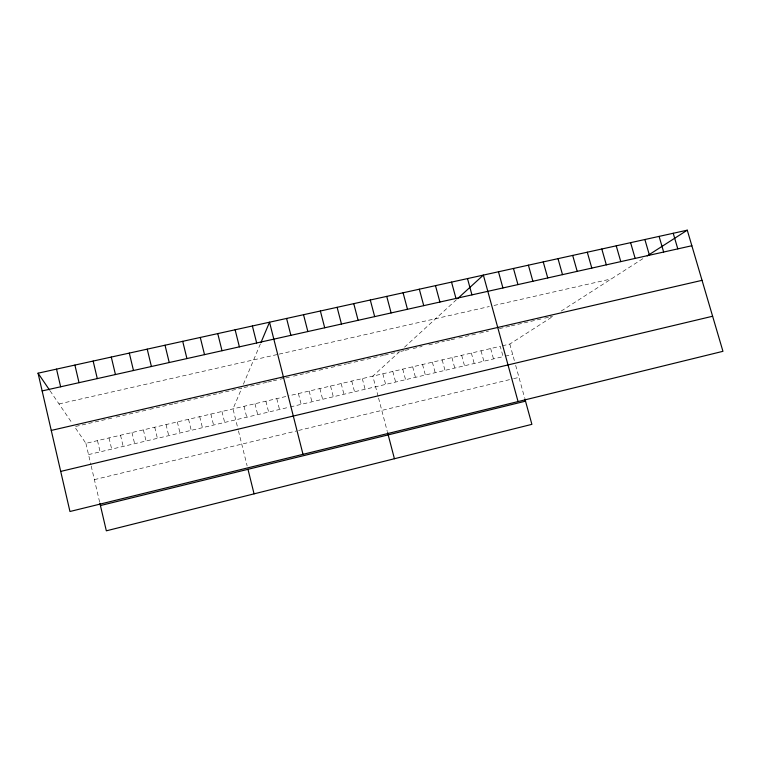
<?xml version="1.0" encoding="UTF-8"?>
<svg xmlns="http://www.w3.org/2000/svg" width="761" height="761" viewBox="0 0 761 761"><rect width="100%" height="100%" fill="white"/><g stroke="black" fill="none" stroke-linecap="round" stroke-linejoin="round"><path stroke-width="0.57" stroke-dasharray="3.81 2.85" d="M243.377 384.276L260.49 343.658M399.62 351.649L372.823 376.143L378.255 396.909M404.529 347.168L456.809 299.377M502.384 345.798L509.813 344.058L553.266 316.176L550.06 316.909M561.19 311.087L644.529 257.608M94.374 479.639L296.448 430.973M298.607 430.45L512.6 378.911M513.656 378.655L518.973 377.38M88.533 454.602L289.266 407.173M290.35 406.916L503.097 356.652L500.253 346.293L288.695 395.844M505.218 356.158L512.657 354.398M75.615 428.262L85.898 443.34L286.536 396.348M75.653 426.445L114.017 417.589M116.186 417.085L148.642 409.599M149.717 409.351L173.27 403.91M174.336 403.663L216.676 393.884M218.959 393.361L241.77 388.091L233.009 408.885L238.183 429.775M244.034 387.568L254.231 385.218M256.486 384.695L266.645 382.355M267.767 382.089L272.257 381.052M273.38 380.795L276.757 380.015M280.115 379.235L284.585 378.207M285.708 377.951L291.301 376.657M293.527 376.143L303.544 373.832M305.76 373.318L315.739 371.016M319.049 370.246L327.877 368.21M331.178 367.449L346.531 363.901M347.625 363.653L383.477 355.377M384.552 355.13L398.545 351.896M400.743 351.392L404.129 350.602M405.252 350.345L410.892 349.042M413.137 348.528L422.108 346.455M428.814 344.904L444.414 341.309M446.631 340.795L449.96 340.024M451.064 339.767L455.506 338.75M458.816 337.979L477.537 333.66M479.725 333.156L488.486 331.13M499.397 328.609L510.25 326.108M511.335 325.851L542.574 318.64M544.714 318.146L548.995 317.156M59.016 403.939L278.031 354.36M279.144 354.112L489.371 306.521M493.984 305.475L611.321 278.916M50.026 390.754L72.457 423.63M509.813 344.058L514.465 360.961M515.663 365.337L524.586 397.765M490.664 348.538L493.499 358.926M481.038 350.792L483.863 361.199M471.373 353.056L474.198 363.482M461.68 355.33L464.505 365.775M451.948 357.613L454.764 368.077M442.179 359.896L444.995 370.379M432.381 362.188L435.187 372.7M422.545 364.5L425.351 375.021M412.671 366.812L415.468 377.361M402.759 369.133L405.556 379.701M392.819 371.454L395.615 382.051M382.84 373.794L385.627 384.41M378.55 398.032L387.311 431.544M362.312 378.598L365.09 389.261M351.763 381.071L354.54 391.753M341.175 383.554L343.943 394.255M330.55 386.046L333.308 396.766M319.877 388.538L322.635 399.297M309.166 391.049L311.915 401.827M298.407 393.57L301.156 404.367M276.776 398.64L279.515 409.485M265.903 401.18L268.623 412.053M254.973 403.739L257.703 414.631M244.015 406.307L246.726 417.228M238.459 430.878L247.135 465.884M221.955 411.473L224.666 422.441M210.864 414.07L213.565 425.066M199.724 416.686L202.416 427.692M188.547 419.301L191.23 430.336M177.323 421.927L180.005 432.99M166.05 424.571L168.723 435.653M154.74 427.216L157.403 438.326M143.382 429.879L146.045 441.019M131.976 432.552L134.63 443.711M120.523 435.235L123.177 446.412M109.032 437.927L111.677 449.133M97.484 440.629L100.129 451.863M85.898 443.34L90.92 464.847M91.187 465.979L99.643 502.165"/><path stroke-width="1.14" d="M260.928 342.631L269.537 322.198L303.002 454.327M457.589 298.664L483.368 275.101L518.06 401.57M647.211 255.886L687.269 230.183L722.95 351.316L69.955 511.497L38.05 373.194L687.269 230.183M100.433 505.551L525.518 401.161M60.709 471.411L712.619 316.243M51.253 430.422L702.042 280.343M42.14 390.926L691.854 245.736M38.05 373.194L49.455 389.917M673.219 233.275L677.794 248.876M659.093 236.395L663.649 252.034M644.881 239.525L649.437 255.211M630.603 242.664L635.15 258.407M616.239 245.832L620.776 261.613M601.799 249.009L606.327 264.847M587.283 252.205L591.801 268.091M572.681 255.42L577.199 271.354M558.003 258.654L562.503 274.635M543.24 261.908L547.739 277.936M528.4 265.18L532.881 281.256M513.475 268.471L517.946 284.595M498.465 271.772L502.926 287.953M524.89 398.897L531.891 424.343L106.331 530.817L99.9 503.297M467.501 278.593L471.944 294.878M451.539 282.112L455.972 298.445M435.482 285.651L439.906 302.031M419.33 289.209L423.734 305.646M403.083 292.785L407.477 309.28M386.74 296.381L391.125 312.933M370.293 300.005L374.669 316.614M387.606 432.657L394.426 458.74M353.76 303.649L358.117 320.314M337.113 307.32L341.461 324.034M320.371 311.002L324.709 327.782M303.534 314.712L307.853 331.549M286.583 318.45L290.892 335.335M252.386 325.984L256.657 342.983M235.12 329.779L239.392 346.845M217.76 333.603L222.012 350.726M247.981 469.318L254.069 493.851M200.286 337.456L204.519 354.636M182.707 341.328L186.93 358.564M165.023 345.228L169.227 362.521M147.225 349.147L151.41 366.507M129.313 353.094L133.479 370.512M111.287 357.061L115.444 374.545M93.146 361.056L97.294 378.598M74.901 365.08L79.02 382.678M56.533 369.123L60.642 386.788"/></g></svg>
